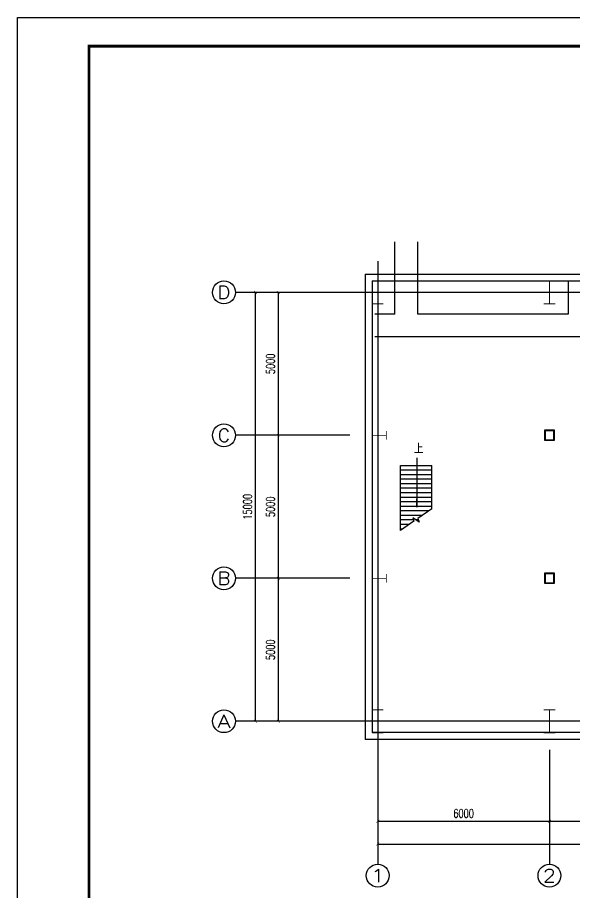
# Model space of a CAD drawing. Header units: millimetres. Extents: x -24326 to 675674, y 148048 to 606396.
# Drawn here: x 495974 to 515439, y 178442 to 209048 of the extents above; entities that cross this region are included whole.
import ezdxf
from ezdxf.enums import TextEntityAlignment as Align

# ---------------------------------------------------------------- set-up
doc = ezdxf.new("R2010")
doc.units = ezdxf.units.MM
for name, color, linetype in [('0-YELLOW', 2, 'Continuous'), ('AXIS', 3, 'Continuous'), ('AXIS_TEXT', 7, 'Continuous'), ('DIM_SYMB', 3, 'Continuous'), ('DOTE', 1, 'Continuous'), ('STAIR', 2, 'Continuous'), ('WALL', 9, 'Continuous'), ('图框', 7, 'Continuous'), ('照明平面设备层', 1, 'Continuous')]:
    doc.layers.add(name, color=color, linetype=linetype)
doc.styles.add('_TCH_AXIS', font='COMPLEX', dxfattribs={"bigfont": 'GBCBIG'})
doc.styles.add('_TCH_DIM', font='SIMPLEX', dxfattribs={"bigfont": 'GBCBIG'})
doc.styles.add('_TCH_DIM_T3', font='SIMPLEX', dxfattribs={"width": 0.705882, "bigfont": 'GBCBIG'})
doc.styles.add('COMPLEX', font='COMPLEX', dxfattribs={"bigfont": 'AllInOneBig.shx'})
doc.dimstyles.new('_TCH_ARCH&&100', dxfattribs={"dimtxt": 297.5, "dimasz": 100, "dimexe": 250, "dimexo": 300, "dimgap": 126.25, "dimtad": 1, "dimdec": 4, "dimzin": 0, "dimdsep": 46, "dimtxsty": '_TCH_DIM_T3', "dimblk": 'ARCHTICK', "dimcen": 0.09, "dimazin": 2, "dimtfac": 1, "dimtdec": 4, "dimtix": 1, "dimtmove": 2, "dimatfit": 3, "dimfxl": 1, "dimtolj": 1, "dimtzin": 0, "dimarcsym": 0})

# ---------------------------------------------------------------- blocks, each defined once
blk = doc.blocks.new('_AXISO')
blk.add_circle((0, 0), 0.5)
at = {"layer": 'AXIS_TEXT', "style": 'COMPLEX', "width": 1.041667}
blk.add_attdef('A', text='', height=0.56, dxfattribs=at).set_placement((-0.25, -0.28), (0.25, -0.28), align=Align.FIT)
blk = doc.blocks.new('_ArchTick')
at = {"color": 0, "linetype": 'ByBlock', "const_width": 0.15}
blk.add_lwpolyline([(-0.5, -0.5), (0.5, 0.5)], dxfattribs=at)
blk = doc.blocks.new('*D98')
at = {"layer": 'AXIS', "color": 0, "lineweight": -2}
for p, q in [((507289, 189433), (504839, 189433)), ((505089, 184433), (505089, 189433)), ((507289, 184433), (504839, 184433))]:
    blk.add_line(p, q, dxfattribs=at)
at = {"layer": 'Defpoints', "color": 0}
for p in [(505089, 189433), (507589, 189433), (507589, 184433)]:
    blk.add_point(p, dxfattribs=at)
at = {"layer": 'AXIS', "color": 0, "lineweight": -2, "xscale": 100, "yscale": 100, "zscale": 100}
for p, rotation in [((505089, 189433), 90), ((505089, 184433), 270)]:
    blk.add_blockref('_ArchTick', p, dxfattribs=dict(at, rotation=rotation))
at = {"layer": 'AXIS', "color": 7, "insert": (504814, 186933), "char_height": 297.5, "attachment_point": 5, "rotation": 90, "style": '_TCH_DIM_T3'}
blk.add_mtext('\\A1;5000', dxfattribs=at)
blk = doc.blocks.new('*D99')
at = {"layer": 'AXIS', "color": 0, "lineweight": -2}
for p, q in [((507289, 194433), (504839, 194433)), ((505089, 189433), (505089, 194433)), ((507289, 189433), (504839, 189433))]:
    blk.add_line(p, q, dxfattribs=at)
at = {"layer": 'Defpoints', "color": 0}
for p in [(505089, 194433), (507589, 194433), (507589, 189433)]:
    blk.add_point(p, dxfattribs=at)
at = {"layer": 'AXIS', "color": 0, "lineweight": -2, "xscale": 100, "yscale": 100, "zscale": 100}
for p, rotation in [((505089, 194433), 90), ((505089, 189433), 270)]:
    blk.add_blockref('_ArchTick', p, dxfattribs=dict(at, rotation=rotation))
at = {"layer": 'AXIS', "color": 7, "insert": (504814, 191933), "char_height": 297.5, "attachment_point": 5, "rotation": 90, "style": '_TCH_DIM_T3'}
blk.add_mtext('\\A1;5000', dxfattribs=at)
blk = doc.blocks.new('*D100')
at = {"layer": 'AXIS', "color": 0, "lineweight": -2}
for p, q in [((507289, 199433), (504839, 199433)), ((505089, 194433), (505089, 199433)), ((507289, 194433), (504839, 194433))]:
    blk.add_line(p, q, dxfattribs=at)
at = {"layer": 'Defpoints', "color": 0}
for p in [(505089, 199433), (507589, 199433), (507589, 194433)]:
    blk.add_point(p, dxfattribs=at)
at = {"layer": 'AXIS', "color": 0, "lineweight": -2, "xscale": 100, "yscale": 100, "zscale": 100}
for p, rotation in [((505089, 199433), 90), ((505089, 194433), 270)]:
    blk.add_blockref('_ArchTick', p, dxfattribs=dict(at, rotation=rotation))
at = {"layer": 'AXIS', "color": 7, "insert": (504814, 196933), "char_height": 297.5, "attachment_point": 5, "rotation": 90, "style": '_TCH_DIM_T3'}
blk.add_mtext('\\A1;5000', dxfattribs=at)
blk = doc.blocks.new('*D101')
at = {"layer": 'AXIS', "color": 0, "lineweight": -2}
for p, q in [((507289, 199433), (504039, 199433)), ((504289, 184433), (504289, 199433)), ((507289, 184433), (504039, 184433))]:
    blk.add_line(p, q, dxfattribs=at)
at = {"layer": 'Defpoints', "color": 0}
for p in [(504289, 199433), (507589, 199433), (507589, 184433)]:
    blk.add_point(p, dxfattribs=at)
at = {"layer": 'AXIS', "color": 0, "lineweight": -2, "xscale": 100, "yscale": 100, "zscale": 100}
for p, rotation in [((504289, 199433), 90), ((504289, 184433), 270)]:
    blk.add_blockref('_ArchTick', p, dxfattribs=dict(at, rotation=rotation))
at = {"layer": 'AXIS', "color": 7, "insert": (504014, 191933), "char_height": 297.5, "attachment_point": 5, "rotation": 90, "style": '_TCH_DIM_T3'}
blk.add_mtext('\\A1;15000', dxfattribs=at)
blk = doc.blocks.new('*D102')
at = {"layer": 'AXIS', "color": 0, "lineweight": -2}
for p, q in [((508564, 183133), (508564, 180683)), ((514564, 183133), (514564, 180683)), ((508564, 180933), (514564, 180933))]:
    blk.add_line(p, q, dxfattribs=at)
at = {"layer": 'Defpoints', "color": 0}
for p in [(508564, 183433), (514564, 183433), (514564, 180933)]:
    blk.add_point(p, dxfattribs=at)
at = {"layer": 'AXIS', "color": 0, "lineweight": -2, "xscale": 100, "yscale": 100, "zscale": 100, "rotation": 180}
blk.add_blockref('_ArchTick', (508564, 180933), dxfattribs=at)
at = {"layer": 'AXIS', "color": 0, "lineweight": -2, "xscale": 100, "yscale": 100, "zscale": 100}
blk.add_blockref('_ArchTick', (514564, 180933), dxfattribs=at)
at = {"layer": 'AXIS', "color": 7, "insert": (511564, 181208), "char_height": 297.5, "attachment_point": 5, "style": '_TCH_DIM_T3'}
blk.add_mtext('\\A1;6000', dxfattribs=at)
blk = doc.blocks.new('*D103')
at = {"layer": 'AXIS', "color": 0, "lineweight": -2}
for p, q in [((514564, 183133), (514564, 180683)), ((522564, 183133), (522564, 180683)), ((514564, 180933), (522564, 180933))]:
    blk.add_line(p, q, dxfattribs=at)
at = {"layer": 'Defpoints', "color": 0}
for p in [(514564, 183433), (522564, 183433), (522564, 180933)]:
    blk.add_point(p, dxfattribs=at)
at = {"layer": 'AXIS', "color": 0, "lineweight": -2, "xscale": 100, "yscale": 100, "zscale": 100, "rotation": 180}
blk.add_blockref('_ArchTick', (514564, 180933), dxfattribs=at)
at = {"layer": 'AXIS', "color": 0, "lineweight": -2, "xscale": 100, "yscale": 100, "zscale": 100}
blk.add_blockref('_ArchTick', (522564, 180933), dxfattribs=at)
at = {"layer": 'AXIS', "color": 7, "insert": (518564, 181208), "char_height": 297.5, "attachment_point": 5, "style": '_TCH_DIM_T3'}
blk.add_mtext('\\A1;8000', dxfattribs=at)
blk = doc.blocks.new('*D108')
at = {"layer": 'AXIS', "color": 0, "lineweight": -2}
for p, q in [((508564, 183133), (508564, 179883)), ((544284, 183133), (544284, 179883)), ((508564, 180133), (544284, 180133))]:
    blk.add_line(p, q, dxfattribs=at)
at = {"layer": 'Defpoints', "color": 0}
for p in [(508564, 183433), (544284, 183433), (544284, 180133)]:
    blk.add_point(p, dxfattribs=at)
at = {"layer": 'AXIS', "color": 0, "lineweight": -2, "xscale": 100, "yscale": 100, "zscale": 100, "rotation": 180}
blk.add_blockref('_ArchTick', (508564, 180133), dxfattribs=at)
at = {"layer": 'AXIS', "color": 0, "lineweight": -2, "xscale": 100, "yscale": 100, "zscale": 100}
blk.add_blockref('_ArchTick', (544284, 180133), dxfattribs=at)
at = {"layer": 'AXIS', "color": 7, "insert": (526424, 180408), "char_height": 297.5, "attachment_point": 5, "style": '_TCH_DIM_T3'}
blk.add_mtext('\\A1;35720', dxfattribs=at)

msp = doc.modelspace()

# ---------------------------------------------------------------- linework, layer by layer
at = {"color": 6, "const_width": 40}
for points in [[(508363.59742, 199833.28143), (508763.59742, 199833.28143)], [(508563.59742, 199833.28143), (508563.59742, 199033.28143)], [(514363.59742, 199833.28143), (514763.59742, 199833.28143)], [(514563.59742, 199833.28143), (514563.59742, 199033.28143)], [(508363.59742, 199033.28143), (508763.59742, 199033.28143)], [(514363.59742, 199033.28143), (514763.59742, 199033.28143)], [(508363.59742, 184833.28143), (508763.59742, 184833.28143)], [(508563.59742, 184033.28143), (508563.59742, 184833.28143)], [(514363.59742, 184833.28143), (514763.59742, 184833.28143)], [(514563.59742, 184033.28143), (514563.59742, 184833.28143)], [(508363.59742, 184033.28143), (508763.59742, 184033.28143)], [(514363.59742, 184033.28143), (514763.59742, 184033.28143)]]:
    msp.add_lwpolyline(points, dxfattribs=at)
at = {"layer": '0-YELLOW', "color": 2}
for p, q in [((509163.59742, 198673.28143), (509163.59742, 201199.71789)), ((509963.59742, 198673.28143), (509963.59742, 201199.71789)), ((515213.59742, 199833.28143), (515213.59742, 198675.09712)), ((509163.59742, 198675.64319), (508463.49293, 198675.70638)), ((515213.59742, 198675.09712), (509963.59742, 198675.57098)), ((525377.59758, 197873.29435), (508463.42283, 197874.7096))]:
    msp.add_line(p, q, dxfattribs=at)
at = {"layer": 'AXIS'}
for p, q in [((507588.59742, 199433.28143), (503588.59742, 199433.28143)), ((507588.59742, 194433.28143), (503588.59742, 194433.28143)), ((507588.59742, 189433.28143), (503588.59742, 189433.28143)), ((507588.59742, 184433.28143), (503588.59742, 184433.28143)), ((508563.59742, 183433.28143), (508563.59742, 179433.28143)), ((514563.59742, 183433.28143), (514563.59742, 179433.28143))]:
    msp.add_line(p, q, dxfattribs=at)
at = {"layer": 'DIM_SYMB'}
msp.add_lwpolyline([(509933.50153, 193645.64238), (509933.50153, 191916.38492), (509933.50153, 192216.38492)], dxfattribs=at)
at = {"layer": 'DOTE'}
for p, q in [((508563.59742, 200523.28143), (508563.59742, 183433.28143)), ((545283.59742, 199433.28143), (507588.59742, 199433.28143)), ((545283.59742, 184433.28143), (507588.59742, 184433.28143))]:
    msp.add_line(p, q, dxfattribs=at)
at = {"layer": 'STAIR'}
for p, q in [((509353.03644, 191103.24943), (509353.03644, 193383.20143)), ((509353.03644, 193383.20143), (510453.03644, 193383.20143)), ((509353.03644, 193224.87143), (510453.03644, 193224.87143)), ((510453.03644, 191863.23343), (510453.03644, 193383.20143)), ((509353.03644, 193066.54143), (510453.03644, 193066.54143)), ((509353.03644, 192908.21143), (510453.03644, 192908.21143)), ((509353.03644, 192749.88143), (510453.03644, 192749.88143)), ((509353.03644, 192591.55143), (510453.03644, 192591.55143)), ((509353.03644, 192433.22143), (510453.03644, 192433.22143)), ((509353.03644, 192274.89143), (510453.03644, 192274.89143)), ((509353.03644, 192116.56143), (510453.03644, 192116.56143)), ((509353.03644, 191958.23143), (510453.03644, 191958.23143)), ((509353.03644, 191799.90143), (510361.36978, 191799.90143)), ((509353.03644, 191641.57143), (510132.20311, 191641.57143)), ((510453.03644, 191863.23343), (509960.53017, 191522.96353)), ((509353.03644, 191483.24143), (509810.89967, 191483.24143)), ((509829.12393, 191432.17568), (509353.03644, 191103.24943)), ((509353.03644, 191324.91143), (509673.86978, 191324.91143)), ((510005.90576, 191395.81773), (509786.54898, 191551.4739)), ((509786.54898, 191551.4739), (509829.12393, 191432.17568)), ((509882.70485, 191483.24143), (509974.70613, 191483.24143)), ((509960.53017, 191522.96353), (510005.90576, 191395.81773)), ((509353.03644, 191166.58143), (509444.70311, 191166.58143))]:
    msp.add_line(p, q, dxfattribs=at)
at = {"layer": 'WALL', "color": 7}
for p, q in [((508123.60679, 200073.28143), (508122.2446, 183793.28143)), ((508123.60679, 200073.28143), (535813.59742, 200073.28143)), ((508363.58671, 199833.28143), (508362.26468, 184033.28143)), ((508363.58671, 199833.28143), (535813.59742, 199833.28143)), ((535813.59742, 184033.28143), (508362.26468, 184033.28143)), ((535813.59742, 183793.28143), (508122.2446, 183793.28143))]:
    msp.add_line(p, q, dxfattribs=at)
at = {"layer": 'WALL', "color": 6, "const_width": 30}
for points in [[(508363.14743, 194283.27729), (508363.14743, 194583.27729)], [(508363.14743, 194433.27729), (508863.14743, 194433.27729)], [(508863.14743, 194283.27729), (508863.14743, 194583.27729)], [(508363.14743, 189283.27729), (508363.14743, 189583.27729)], [(508863.14743, 189283.27729), (508863.14743, 189583.27729)], [(508363.14743, 189433.27729), (508863.14743, 189433.27729)]]:
    msp.add_lwpolyline(points, dxfattribs=at)
at = {"layer": 'WALL', "color": 6}
for points in [[(514738.59742, 194608.28143), (514388.59742, 194608.28143), (514388.59742, 194258.28143), (514738.59742, 194258.28143)], [(514718.59742, 194588.28143), (514408.59742, 194588.28143), (514408.59742, 194278.28143), (514718.59742, 194278.28143)], [(514738.59742, 189608.28143), (514388.59742, 189608.28143), (514388.59742, 189258.28143), (514738.59742, 189258.28143)], [(514718.59742, 189588.28143), (514408.59742, 189588.28143), (514408.59742, 189278.28143), (514718.59742, 189278.28143)]]:
    msp.add_lwpolyline(points, close=True, dxfattribs=at)
at = {"layer": '图框', "linetype": 'Continuous', "lineweight": 100, "const_width": 100}
msp.add_lwpolyline([(498473.59742, 168047.80554), (554373.59742, 168047.80554), (554373.59742, 208047.80554), (498473.59742, 208047.80554)], close=True, dxfattribs=at)
at = {"layer": '照明平面设备层', "color": 0, "lineweight": -3, "ltscale": 100}
msp.add_lwpolyline([(495973.59742, 209047.80554), (555373.59742, 209047.80554), (555373.59742, 167047.80554), (495973.59742, 167047.80554)], close=True, dxfattribs=at)

# ---------------------------------------------------------------- block references
at = {"layer": 'AXIS'}
ref = msp.add_blockref('_AXISO', (503188.59742, 199433.28143), dxfattribs=dict(at, xscale=800, yscale=800, zscale=800))
ref.add_attrib('A', 'D', dxfattribs={"layer": 'AXIS_TEXT', "height": 452.54834, "style": '_TCH_AXIS', "width": 1.235294}).set_placement((502962.32325, 199207.00726), (503414.87159, 199207.00726), align=Align.FIT)
ref = msp.add_blockref('_AXISO', (503188.59742, 194433.28143), dxfattribs=dict(at, xscale=800, yscale=800, zscale=800))
ref.add_attrib('A', 'C', dxfattribs={"layer": 'AXIS_TEXT', "height": 452.54834, "style": '_TCH_AXIS', "width": 1.4}).set_placement((502962.32325, 194207.00726), (503414.87159, 194207.00726), align=Align.FIT)
ref = msp.add_blockref('_AXISO', (503188.59742, 189433.28143), dxfattribs=dict(at, xscale=800, yscale=800, zscale=800))
ref.add_attrib('A', 'B', dxfattribs={"layer": 'AXIS_TEXT', "height": 452.54834, "style": '_TCH_AXIS', "width": 1.235294}).set_placement((502962.32325, 189207.00726), (503414.87159, 189207.00726), align=Align.FIT)
ref = msp.add_blockref('_AXISO', (503188.59742, 184433.28143), dxfattribs=dict(at, xscale=800, yscale=800, zscale=800))
ref.add_attrib('A', 'A', dxfattribs={"layer": 'AXIS_TEXT', "height": 452.54834, "style": '_TCH_AXIS', "width": 1.166667}).set_placement((502962.32325, 184207.00726), (503414.87159, 184207.00726), align=Align.FIT)
ref = msp.add_blockref('_AXISO', (508563.59742, 179033.28143), dxfattribs=dict(at, xscale=800, yscale=800, zscale=800))
ref.add_attrib('A', '1', dxfattribs={"layer": 'AXIS_TEXT', "height": 452.54834, "style": '_TCH_AXIS', "width": 2.333333}).set_placement((508337.32325, 178807.00726), (508789.87159, 178807.00726), align=Align.FIT)
ref = msp.add_blockref('_AXISO', (514563.59742, 179033.28143), dxfattribs=dict(at, xscale=800, yscale=800, zscale=800))
ref.add_attrib('A', '2', dxfattribs={"layer": 'AXIS_TEXT', "height": 452.54834, "style": '_TCH_AXIS', "width": 1.5}).set_placement((514337.32325, 178807.00726), (514789.87159, 178807.00726), align=Align.FIT)

# ---------------------------------------------------------------- texts
at = {"layer": 'DIM_SYMB', "color": 7, "style": '_TCH_DIM'}
msp.add_text('上', height=337.58865, dxfattribs=at).set_placement((509829.24621, 193795.79238))

# ---------------------------------------------------------------- dimensions: what is measured, and where the dimension line sits
at = {"layer": 'AXIS'}
for p1, p2, distance, picture, middle in [((507588.59742, 184433.28143), (507588.59742, 199433.28143), 3300, '*D101', (504013.59742, 191933.28143)), ((507588.59742, 194433.28143), (507588.59742, 199433.28143), 2500, '*D100', (504813.59742, 196933.28143)), ((507588.59742, 189433.28143), (507588.59742, 194433.28143), 2500, '*D99', (504813.59742, 191933.28143)), ((507588.59742, 184433.28143), (507588.59742, 189433.28143), 2500, '*D98', (504813.59742, 186933.28143)), ((508563.59742, 183433.28143), (514563.59742, 183433.28143), -2500, '*D102', (511563.59742, 181208.28143)), ((508563.59742, 183433.28143), (544283.59742, 183433.28143), -3300, '*D108', (526423.59742, 180408.28143)), ((514563.59742, 183433.28143), (522563.59742, 183433.28143), -2500, '*D103', (518563.59742, 181208.28143))]:
    dim = msp.add_aligned_dim(p1=p1, p2=p2, distance=distance, dimstyle='_TCH_ARCH&&100', dxfattribs=at)
    dim.commit()
    dim.dimension.update_dxf_attribs({"geometry": picture, "text_midpoint": middle})

doc.saveas('drawing.dxf')
